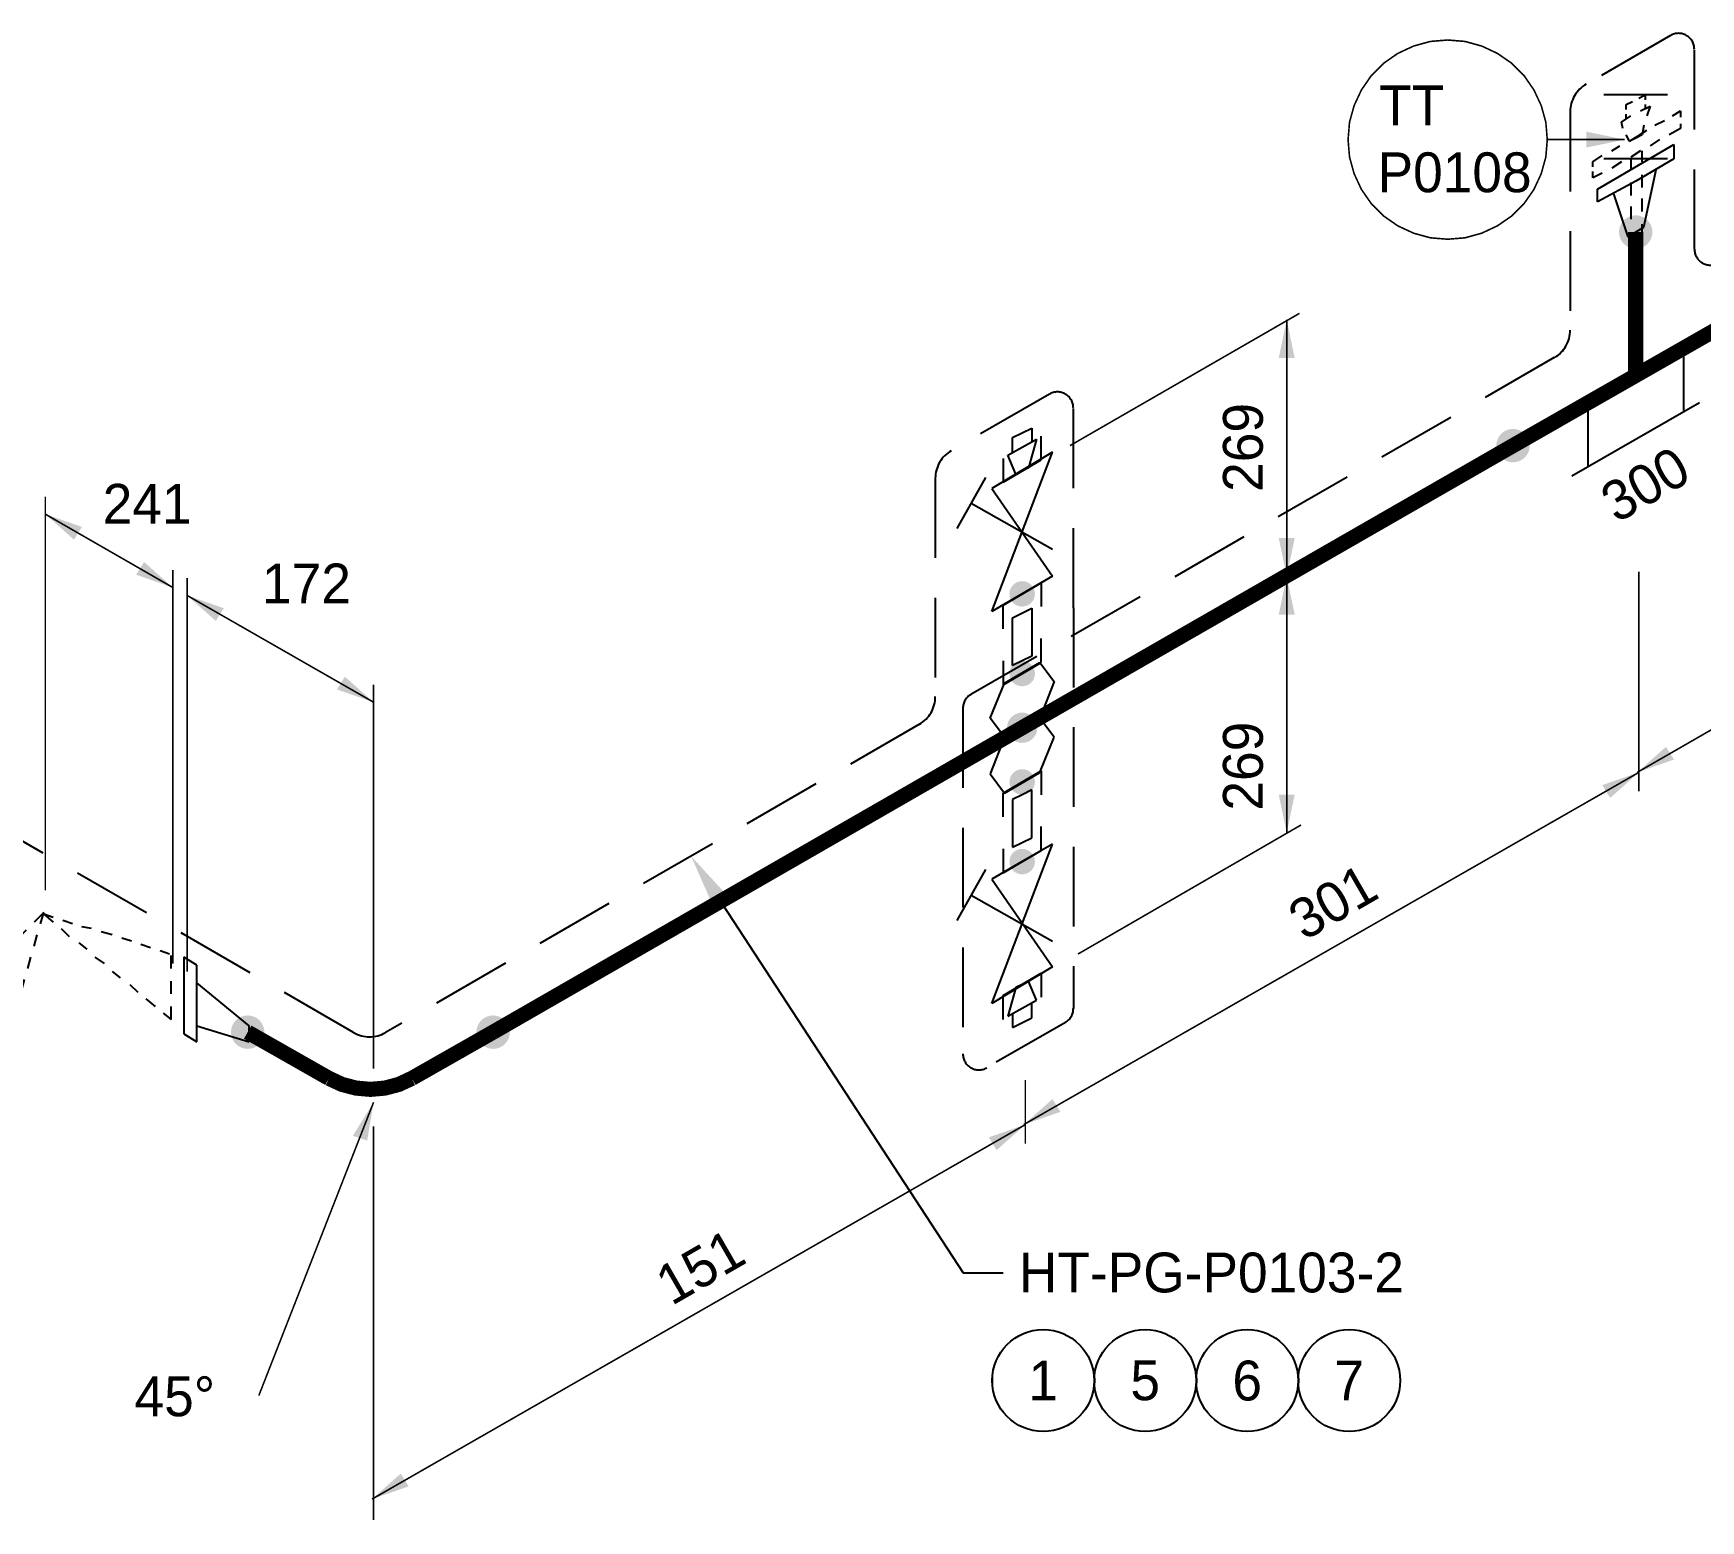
# Model space of a CAD drawing. Extents: x 0 to 847, y -42 to 494.
# Drawn here: x 232.7 to 337.3, y 158.4 to 251.8 of the extents above; entities that cross this region are included whole.
import ezdxf
from ezdxf import colors
from ezdxf.entities.mleader import LeaderData, LeaderLine
from ezdxf.enums import TextEntityAlignment as Align
from ezdxf.math import Vec2, Vec3

# ---------------------------------------------------------------- set-up
doc = ezdxf.new("R2010")
doc.units = 0
doc.header["$LTSCALE"] = 10
doc.header["$MEASUREMENT"] = 0
doc.linetypes.add('DASHED', pattern=[0.75, 0.5, -0.25])
for name, color, linetype in [('DIMENSION', 2, 'Continuous'), ('HEAT_TRACE', 3, 'DASHED'), ('PIPE', 7, 'Continuous'), ('TEXT-2', 2, 'Continuous'), ('TEXT2', 40, 'Continuous'), ('WELDS', 7, 'Continuous'), ('Wipeout', 7, 'Continuous')]:
    doc.layers.add(name, color=color, linetype=linetype)
doc.styles.add('framdcn', font='', dxfattribs={"height": 2.4})
doc.styles.add('Scovan Elec', font='')
doc.styles.get("Standard").update_dxf_attribs({"font": ''})
doc.styles.get('framdcn').set_extended_font_data('Franklin Gothic Medium Cond')
doc.styles.get('Scovan Elec').set_extended_font_data('Franklin Gothic Medium Cond')
doc.styles.get('Standard').set_extended_font_data('Franklin Gothic Medium Cond')

# ---------------------------------------------------------------- blocks, each defined once
blk = doc.blocks.new('block19')
at = {"layer": 'TEXT2'}
blk.add_hatch(color=256, dxfattribs=at).paths.add_polyline_path([(0, 0), (-0.4, -2.4), (-1.3, -2.1)])
at = {"layer": 'TEXT2', "linetype": 'ByBlock', "const_width": 0.1, "flags": 128}
blk.add_lwpolyline([(-7.2, -18.4), (0, 0)], dxfattribs=at)
blk = doc.blocks.new('block28')
at = {"layer": 'TEXT2', "style": 'framdcn'}
for s, p in [('TT', (0, 0)), ('P0108', (-0.1, -4.2))]:
    blk.add_text(s, height=2.5, dxfattribs=at).set_placement(p)
blk = doc.blocks.new('block66')
at = {"layer": 'PIPE', "flags": 128}
for points in [[(4.6, 8), (4, 7.4)], [(4.4, 7.3), (4.6, 8)], [(5.2, 7.7), (4.6, 7.9)], [(4.6, 7.9), (5.2, 7.4)], [(6.4, 7.3), (5.8, 7.5)], [(3.5, 6.9), (3, 6.4)], [(4, 5.9), (4.2, 6.6)], [(5.7, 7), (6.2, 6.5)], [(7.6, 7), (7, 7.1)], [(8.9, 6.6), (8.2, 6.8)], [(10.1, 6.2), (9.5, 6.4)], [(2.5, 5.9), (2, 5.3)], [(6.8, 6.1), (7.3, 5.7)], [(11.3, 5.8), (10.7, 6)], [(12.5, 5.4), (11.9, 5.6)], [(12.6, 4.5), (12.6, 5.3)], [(1.5, 4.8), (1, 4.3)], [(3.6, 4.5), (3.8, 5.2)], [(7.8, 5.2), (8.4, 4.8)], [(8.9, 4.3), (9.4, 3.9)], [(0.5, 3.8), (0, 3.2)], [(3.2, 3.1), (3.4, 3.8)], [(10, 3.5), (10.5, 3)], [(12.6, 2.9), (12.6, 3.7)], [(-0.5, 2.7), (-1, 2.2)], [(2.8, 1.7), (3, 2.4)], [(11, 2.6), (11.6, 2.1)], [(12.6, 1.3), (12.6, 2.1)], [(-1.5, 1.7), (-2, 1.2)], [(-2, 1.2), (-1.3, 0.8)], [(12.1, 1.7), (12.6, 1.3)], [(-0.6, 0.4), (0, 0)], [(0, 0), (0.7, -0.4)], [(2.4, 0.3), (2.6, 1)], [(1.4, -0.8), (2, -1.2)], [(2, -1.2), (2.2, -0.4)]]:
    blk.add_lwpolyline(points, dxfattribs=at)
at = {"flags": 1}
for tag in ['Pipe Ref', 'Description', 'Tag', 'UCI', 'Key']:
    blk.add_attdef(tag, (0, 0), '', height=1, dxfattribs=at)
blk = doc.blocks.new('block67')
at = {"layer": 'PIPE', "linetype": 'ByBlock', "flags": 128}
for points in [[(0, 2.4), (0, 0)], [(0.8, 1.9), (0, 2.4)], [(0.8, -2.9), (0.8, 1.9)], [(0, 0), (0, -2.4)], [(4.1, -1.9), (0.8, 0.8)], [(0.8, -1.9), (4.1, -2.9)], [(4.1, -2.9), (4.1, -1.9)], [(0, -2.4), (0.8, -2.9)]]:
    blk.add_lwpolyline(points, dxfattribs=at)
at = {"flags": 1}
for tag in ['Pipe Ref', 'Description', 'Tag', 'UCI', 'Key']:
    blk.add_attdef(tag, (0, 0), '', height=1, dxfattribs=at)
blk = doc.blocks.new('block68')
at = {"layer": 'PIPE', "linetype": 'ByBlock', "const_width": 0.95, "flags": 128}
for points in [[(-2.6, -4.51), (-7.7, -1.61)], [(7.7, -1.61), (2.6, -4.51)], [(2.6, -4.51), (1.78, -4.89), (0.91, -5.12), (0, -5.2), (-0.9, -5.12), (-1.78, -4.89), (-2.6, -4.51)]]:
    blk.add_lwpolyline(points, dxfattribs=at)
at = {"flags": 1}
for tag in ['Pipe Ref', 'Description', 'Tag', 'UCI', 'Key']:
    blk.add_attdef(tag, (0, 0), '', height=1, dxfattribs=at)
blk = doc.blocks.new('block69')
at = {"layer": 'PIPE', "linetype": 'ByBlock', "const_width": 0.95, "flags": 128}
blk.add_lwpolyline([(33.2, 19.1), (0, 0)], dxfattribs=at)
at = {"flags": 1}
for tag in ['Pipe Ref', 'Description', 'Tag', 'UCI', 'Key']:
    blk.add_attdef(tag, (0, 0), '', height=1, dxfattribs=at)
blk = doc.blocks.new('block70')
at = {"layer": 'PIPE', "linetype": 'ByBlock', "flags": 128}
for points in [[(1.2, 4.1), (1.2, 5.6)], [(-1.2, 4.2), (-1.2, 2.7)], [(-1.2, 2.7), (1.2, 4.1)], [(-1.1, 2.8), (1.1, 4.1)], [(1.1, 4.1), (2, 2.9)], [(-2, 0.6), (-1.1, 2.8)], [(2, 2.9), (1.1, 0.6)], [(-1.1, -0.6), (-2, 0.6)], [(0, 0), (-1.1, -0.6)], [(1.1, 0.6), (0, 0)]]:
    blk.add_lwpolyline(points, dxfattribs=at)
at = {"flags": 1}
for tag in ['Pipe Ref', 'Description', 'Tag', 'UCI', 'Key']:
    blk.add_attdef(tag, (0, 0), '', height=1, dxfattribs=at)
blk = doc.blocks.new('block71')
at = {"layer": 'PIPE', "linetype": 'ByBlock', "flags": 128}
for points in [[(-0.6, 2.7), (0.6, 3.3)], [(0.6, 3.3), (0.6, 0.3)], [(-0.6, -0.3), (-0.6, 2.7)], [(0, 0), (-0.6, -0.3)], [(0.6, 0.3), (0, 0)]]:
    blk.add_lwpolyline(points, dxfattribs=at)
at = {"flags": 1}
for tag in ['Pipe Ref', 'Description', 'Tag', 'UCI', 'Key']:
    blk.add_attdef(tag, (0, 0), '', height=1, dxfattribs=at)
blk = doc.blocks.new('block72')
at = {"layer": 'PIPE', "linetype": 'ByBlock', "flags": 128}
for points in [[(0, 9.2), (0, 10.7)], [(0.7, 9.7), (-3.1, 7.4)], [(-3.1, -0.3), (0.7, 9.7)], [(-2.4, 9.3), (-2.4, 7.8)], [(-2.4, 7.8), (0, 9.2)], [(-3.5, 8.1), (-5.3, 4.9)], [(-3.1, 7.4), (0.7, 1.9)], [(-4.4, 6.5), (0.7, 3.6)], [(-2.4, 0.1), (0, 1.5)], [(0.7, 1.9), (-1.2, 0.8)], [(0, 1.5), (0, 0)], [(-1.2, 0.8), (-3.1, -0.3)], [(-2.4, -1.4), (-2.4, 0.1)]]:
    blk.add_lwpolyline(points, dxfattribs=at)
at = {"flags": 1}
for tag in ['Pipe Ref', 'Description', 'Tag', 'UCI', 'Key']:
    blk.add_attdef(tag, (0, 0), '', height=1, dxfattribs=at)
blk = doc.blocks.new('block73')
at = {"layer": 'PIPE', "linetype": 'ByBlock', "flags": 128}
for points in [[(-0.6, 2.1), (0.6, 2.7)], [(-0.6, 1.2), (-0.6, 2.1)], [(0.6, 2.7), (0.6, 1.8)], [(-0.9, 1), (0.9, 2)], [(0.9, 2), (0.4, 0.2)], [(-0.4, -0.2), (-0.9, 1)], [(0, 0), (-0.4, -0.2)], [(0.4, 0.2), (0, 0)]]:
    blk.add_lwpolyline(points, dxfattribs=at)
at = {"flags": 1}
for tag in ['Pipe Ref', 'Description', 'Tag', 'UCI', 'Key']:
    blk.add_attdef(tag, (0, 0), '', height=1, dxfattribs=at)
blk = doc.blocks.new('block74')
at = {"layer": 'PIPE', "linetype": 'ByBlock', "flags": 128}
for points in [[(0, 0), (-1.1, -0.6)], [(1.1, 0.6), (0, 0)], [(2, -0.6), (1.1, 0.6)], [(-1.1, -0.6), (-2, -2.9)], [(1.1, -2.8), (2, -0.6)], [(-2, -2.9), (-1.1, -4.1)], [(-1.2, -4.1), (1.2, -2.7)], [(-1.1, -4.1), (1.1, -2.8)], [(1.2, -2.7), (1.2, -4.2)], [(-1.2, -5.6), (-1.2, -4.1)]]:
    blk.add_lwpolyline(points, dxfattribs=at)
at = {"flags": 1}
for tag in ['Pipe Ref', 'Description', 'Tag', 'UCI', 'Key']:
    blk.add_attdef(tag, (0, 0), '', height=1, dxfattribs=at)
blk = doc.blocks.new('block75')
at = {"layer": 'PIPE', "linetype": 'ByBlock', "flags": 128}
for points in [[(0, 0), (-0.6, -0.3)], [(0.6, 0.3), (0, 0)], [(0.6, -2.7), (0.6, 0.3)], [(-0.6, -0.3), (-0.6, -3.3)], [(-0.6, -3.3), (0.6, -2.7)]]:
    blk.add_lwpolyline(points, dxfattribs=at)
at = {"flags": 1}
for tag in ['Pipe Ref', 'Description', 'Tag', 'UCI', 'Key']:
    blk.add_attdef(tag, (0, 0), '', height=1, dxfattribs=at)
blk = doc.blocks.new('block76')
at = {"layer": 'PIPE', "linetype": 'ByBlock', "flags": 128}
for points in [[(0, -1.5), (0, 0)], [(-3.1, -11.1), (0.7, -1.1)], [(-2.4, -1.4), (-2.4, -2.9)], [(-2.4, -2.9), (0, -1.5)], [(0.7, -1.1), (-1.2, -2.2)], [(-3.5, -2.7), (-5.3, -5.9)], [(-1.2, -2.2), (-3.1, -3.3)], [(-3.1, -3.3), (0.7, -8.8)], [(-4.4, -4.3), (0.7, -7.2)], [(0.7, -8.8), (-3.1, -11.1)], [(-2.4, -10.6), (0, -9.2)], [(0, -9.2), (0, -10.7)], [(-2.4, -12.1), (-2.4, -10.6)]]:
    blk.add_lwpolyline(points, dxfattribs=at)
at = {"flags": 1}
for tag in ['Pipe Ref', 'Description', 'Tag', 'UCI', 'Key']:
    blk.add_attdef(tag, (0, 0), '', height=1, dxfattribs=at)
blk = doc.blocks.new('block77')
at = {"layer": 'PIPE', "linetype": 'ByBlock', "flags": 128}
for points in [[(0, 0), (-0.4, -0.2)], [(0.4, 0.2), (0, 0)], [(0.9, -1), (0.4, 0.2)], [(-0.4, -0.2), (-0.9, -2)], [(-0.9, -2), (0.9, -1)], [(-0.6, -1.8), (-0.6, -2.7)], [(0.6, -2.1), (0.6, -1.2)], [(-0.6, -2.7), (0.6, -2.1)]]:
    blk.add_lwpolyline(points, dxfattribs=at)
at = {"flags": 1}
for tag in ['Pipe Ref', 'Description', 'Tag', 'UCI', 'Key']:
    blk.add_attdef(tag, (0, 0), '', height=1, dxfattribs=at)
blk = doc.blocks.new('block78')
at = {"layer": 'PIPE', "linetype": 'ByBlock', "const_width": 0.95, "flags": 128}
blk.add_lwpolyline([(30.8, 17.7), (0, 0)], dxfattribs=at)
at = {"flags": 1}
for tag in ['Pipe Ref', 'Description', 'Tag', 'UCI', 'Key']:
    blk.add_attdef(tag, (0, 0), '', height=1, dxfattribs=at)
blk = doc.blocks.new('block79')
at = {"layer": 'PIPE', "linetype": 'ByBlock', "const_width": 0.95, "flags": 128}
for points in [[(7.7, 13.4), (7.7, 4.4)], [(15.4, 8.8), (7.7, 4.4)], [(7.7, 4.4), (0, 0)]]:
    blk.add_lwpolyline(points, dxfattribs=at)
at = {"flags": 1}
for tag in ['Pipe Ref', 'Description', 'Tag', 'UCI', 'Key']:
    blk.add_attdef(tag, (0, 0), '', height=1, dxfattribs=at)
blk = doc.blocks.new('block80')
at = {"layer": 'PIPE', "linetype": 'ByBlock', "flags": 128}
for points in [[(-1, 3.5), (-1, -0.5)], [(-8, -4.6), (0, 0)], [(-7, 0), (-7, -4)]]:
    blk.add_lwpolyline(points, dxfattribs=at)
at = {"flags": 1}
for tag in ['Pipe Ref', 'Description', 'Tag', 'UCI', 'Key']:
    blk.add_attdef(tag, (0, 0), '', height=1, dxfattribs=at)
blk = doc.blocks.new('block81')
at = {"layer": 'PIPE', "linetype": 'ByBlock', "flags": 128}
for points in [[(-2.4, -0.5), (2.4, 2.3)], [(2.4, 2.3), (2.4, 1.4)], [(2.4, 1.4), (0, 0)], [(0, 0), (-2.4, -1.3)], [(0.5, -2.9), (1.3, 0.8)], [(-2.4, -1.3), (-2.4, -0.5)], [(-1.4, -0.8), (-0.5, -3.5)], [(-0.5, -3.5), (0.5, -2.9)]]:
    blk.add_lwpolyline(points, dxfattribs=at)
at = {"flags": 1}
for tag in ['Pipe Ref', 'Description', 'Tag', 'UCI', 'Key']:
    blk.add_attdef(tag, (0, 0), '', height=1, dxfattribs=at)
blk = doc.blocks.new('block82')
at = {"layer": 'PIPE', "flags": 128}
for points in [[(2.2, 1.3), (2.7, 1.6)], [(2.7, 1.6), (2.7, 1.2)], [(-0.5, -0.3), (0, 0)], [(0, 0), (0.6, 0.4)], [(1.1, 0.7), (1.7, 1)], [(2.7, 0.5), (2, 0.1)], [(2.7, 0.8), (2.7, 0.5)], [(-1.6, -0.9), (-1.1, -0.6)], [(0.2, -0.9), (-0.4, -1.3)], [(0.3, -1.6), (0.3, -0.9)], [(1.4, -0.2), (0.8, -0.6)], [(-2.8, -1.6), (-2.2, -1.2)], [(-2.8, -1.9), (-2.8, -1.6)], [(-1, -1.6), (-1.6, -2)], [(-0.4, -1.4), (-0.4, -2.1)], [(-2.8, -2.6), (-2.8, -2.2)], [(-2.2, -2.3), (-2.8, -2.6)], [(-0.4, -2.9), (-0.4, -3.7)], [(0.3, -3.2), (0.3, -2.4)], [(0.3, -4.7), (0.3, -3.9)], [(-0.4, -4.4), (-0.4, -5.2)], [(-0.4, -6), (-0.4, -6.7)], [(0.3, -6.2), (0.3, -5.5)], [(-0.4, -6.7), (0.2, -6.3)]]:
    blk.add_lwpolyline(points, dxfattribs=at)
at = {"flags": 1}
for tag in ['Pipe Ref', 'Description', 'Tag', 'UCI', 'Key']:
    blk.add_attdef(tag, (0, 0), '', height=1, dxfattribs=at)
blk = doc.blocks.new('block83')
at = {"layer": 'PIPE', "flags": 128}
for points in [[(-0.6, 2.1), (-0.2, 2.3)], [(-0.6, 1.8), (-0.6, 2.1)], [(0.2, 2.5), (0.6, 2.7)], [(0.6, 2.7), (0.6, 2.4)], [(0.6, 2.1), (0.6, 1.8)], [(-0.9, 1), (-0.3, 1.4)], [(-0.6, 1.2), (-0.6, 1.5)], [(0.3, 1.7), (0.9, 2)], [(0.9, 2), (0.7, 1.4)], [(-0.8, 0.6), (-0.9, 1)], [(-0.4, -0.2), (-0.6, 0.2)], [(0, 0), (-0.4, -0.2)], [(0.4, 0.2), (0, 0)], [(0.5, 0.8), (0.4, 0.2)]]:
    blk.add_lwpolyline(points, dxfattribs=at)
at = {"flags": 1}
for tag in ['Pipe Ref', 'Description', 'Tag', 'UCI', 'Key']:
    blk.add_attdef(tag, (0, 0), '', height=1, dxfattribs=at)
blk = doc.blocks.new('block84')
at = {"layer": 'PIPE', "flags": 128}
for points in [[(4, 0), (0, 0)], [(4, -4), (0, -4)]]:
    blk.add_lwpolyline(points, dxfattribs=at)
at = {"flags": 1}
for tag in ['Pipe Ref', 'Description', 'Tag', 'UCI', 'Key']:
    blk.add_attdef(tag, (0, 0), '', height=1, dxfattribs=at)
blk = doc.blocks.new('block118')
at = {"layer": 'WELDS'}
h = blk.add_hatch(color=256, dxfattribs=at)
edge = h.paths.add_edge_path(flags=0)
edge.add_arc((0, 0), 1.05, 0, 360)
at = {"flags": 1}
for tag in ['Pipe Ref', 'Description', 'Tag', 'UCI', 'Key']:
    blk.add_attdef(tag, (0, 0), '', height=1, dxfattribs=at)
blk = doc.blocks.new('block119')
at = {"layer": 'WELDS'}
h = blk.add_hatch(color=256, dxfattribs=at)
edge = h.paths.add_edge_path(flags=0)
edge.add_arc((0, 0), 1.05, 0, 360)
at = {"flags": 1}
for tag in ['Pipe Ref', 'Description', 'Tag', 'UCI', 'Key']:
    blk.add_attdef(tag, (0, 0), '', height=1, dxfattribs=at)
blk = doc.blocks.new('block120')
at = {"layer": 'WELDS'}
h = blk.add_hatch(color=256, dxfattribs=at)
edge = h.paths.add_edge_path(flags=0)
edge.add_arc((0, 0), 0.8, 0, 360)
at = {"flags": 1}
for tag in ['Pipe Ref', 'Description', 'Tag', 'UCI', 'Key']:
    blk.add_attdef(tag, (0, 0), '', height=1, dxfattribs=at)
blk = doc.blocks.new('block121')
at = {"layer": 'WELDS'}
h = blk.add_hatch(color=256, dxfattribs=at)
edge = h.paths.add_edge_path(flags=0)
edge.add_arc((0, 0), 0.8, 0, 360)
at = {"flags": 1}
for tag in ['Pipe Ref', 'Description', 'Tag', 'UCI', 'Key']:
    blk.add_attdef(tag, (0, 0), '', height=1, dxfattribs=at)
blk = doc.blocks.new('block122')
at = {"layer": 'WELDS'}
h = blk.add_hatch(color=256, dxfattribs=at)
edge = h.paths.add_edge_path(flags=0)
edge.add_arc((0, 0), 0.8, 0, 360)
at = {"flags": 1}
for tag in ['Pipe Ref', 'Description', 'Tag', 'UCI', 'Key']:
    blk.add_attdef(tag, (0, 0), '', height=1, dxfattribs=at)
blk = doc.blocks.new('block123')
at = {"layer": 'WELDS'}
h = blk.add_hatch(color=256, dxfattribs=at)
edge = h.paths.add_edge_path(flags=0)
edge.add_arc((0, 0), 0.95, 0, 360)
at = {"flags": 1}
for tag in ['Pipe Ref', 'Description', 'Tag', 'UCI', 'Key']:
    blk.add_attdef(tag, (0, 0), '', height=1, dxfattribs=at)
blk = doc.blocks.new('block124')
at = {"layer": 'WELDS'}
h = blk.add_hatch(color=256, dxfattribs=at)
edge = h.paths.add_edge_path(flags=0)
edge.add_arc((0, 0), 0.8, 0, 360)
at = {"flags": 1}
for tag in ['Pipe Ref', 'Description', 'Tag', 'UCI', 'Key']:
    blk.add_attdef(tag, (0, 0), '', height=1, dxfattribs=at)
blk = doc.blocks.new('block125')
at = {"layer": 'WELDS'}
h = blk.add_hatch(color=256, dxfattribs=at)
edge = h.paths.add_edge_path(flags=0)
edge.add_arc((0, 0), 0.8, 0, 360)
at = {"flags": 1}
for tag in ['Pipe Ref', 'Description', 'Tag', 'UCI', 'Key']:
    blk.add_attdef(tag, (0, 0), '', height=1, dxfattribs=at)
blk = doc.blocks.new('block126')
at = {"layer": 'WELDS'}
h = blk.add_hatch(color=256, dxfattribs=at)
edge = h.paths.add_edge_path(flags=0)
edge.add_arc((0, 0), 1.05, 0, 360)
at = {"flags": 1}
for tag in ['Pipe Ref', 'Description', 'Tag', 'UCI', 'Key']:
    blk.add_attdef(tag, (0, 0), '', height=1, dxfattribs=at)
blk = doc.blocks.new('block127')
at = {"layer": 'WELDS'}
h = blk.add_hatch(color=256, dxfattribs=at)
edge = h.paths.add_edge_path(flags=0)
edge.add_arc((0, 0), 1.05, 0, 360)
at = {"flags": 1}
for tag in ['Pipe Ref', 'Description', 'Tag', 'UCI', 'Key']:
    blk.add_attdef(tag, (0, 0), '', height=1, dxfattribs=at)
blk = doc.blocks.new('*U157')
blk.add_wipeout([(0, 3.2), (-0.4, 3.17), (-0.8, 3.1), (-1.18, 2.98), (-1.54, 2.8), (-1.88, 2.59), (-2.19, 2.33), (-2.47, 2.04), (-2.7, 1.71), (-2.9, 1.36), (-3.04, 0.99), (-3.14, 0.6), (-3.19, 0.2), (-3.19, -0.2), (-3.14, -0.6), (-3.04, -0.99), (-2.9, -1.36), (-2.7, -1.71), (-2.47, -2.04), (-2.19, -2.33), (-1.88, -2.59), (-1.54, -2.8), (-1.18, -2.98), (-0.8, -3.1), (-0.4, -3.17), (0, -3.2), (0.4, -3.17), (0.8, -3.1), (1.18, -2.98), (1.54, -2.8), (1.88, -2.59), (2.19, -2.33), (2.47, -2.04), (2.7, -1.71), (2.9, -1.36), (3.04, -0.99), (3.14, -0.6), (3.19, -0.2), (3.19, 0.2), (3.14, 0.6), (3.04, 0.99), (2.9, 1.36), (2.7, 1.71), (2.47, 2.04), (2.19, 2.33), (1.88, 2.59), (1.54, 2.8), (1.18, 2.98), (0.8, 3.1), (0.4, 3.17)]).dxf.layer = 'Wipeout'
blk.add_circle((0, 0), 3.2)
at = {"color": 2}
blk.add_attdef('TAG1', text='', height=2.5, dxfattribs=at).set_placement((0, 0), align=Align.MIDDLE)
blk.add_attdef('TAG2', text='', height=2.5, dxfattribs=at).set_placement((3, -3), align=Align.MIDDLE_LEFT)
blk = doc.blocks.new('*U158')
blk.add_wipeout([(0, 3.2), (-0.4, 3.17), (-0.8, 3.1), (-1.18, 2.98), (-1.54, 2.8), (-1.88, 2.59), (-2.19, 2.33), (-2.47, 2.04), (-2.7, 1.71), (-2.9, 1.36), (-3.04, 0.99), (-3.14, 0.6), (-3.19, 0.2), (-3.19, -0.2), (-3.14, -0.6), (-3.04, -0.99), (-2.9, -1.36), (-2.7, -1.71), (-2.47, -2.04), (-2.19, -2.33), (-1.88, -2.59), (-1.54, -2.8), (-1.18, -2.98), (-0.8, -3.1), (-0.4, -3.17), (0, -3.2), (0.4, -3.17), (0.8, -3.1), (1.18, -2.98), (1.54, -2.8), (1.88, -2.59), (2.19, -2.33), (2.47, -2.04), (2.7, -1.71), (2.9, -1.36), (3.04, -0.99), (3.14, -0.6), (3.19, -0.2), (3.19, 0.2), (3.14, 0.6), (3.04, 0.99), (2.9, 1.36), (2.7, 1.71), (2.47, 2.04), (2.19, 2.33), (1.88, 2.59), (1.54, 2.8), (1.18, 2.98), (0.8, 3.1), (0.4, 3.17)]).dxf.layer = 'Wipeout'
blk.add_circle((0, 0), 3.2)
at = {"color": 2}
blk.add_attdef('TAG1', text='', height=2.5, dxfattribs=at).set_placement((0, 0), align=Align.MIDDLE)
blk.add_attdef('TAG2', text='', height=2.5, dxfattribs=at).set_placement((3, -3), align=Align.MIDDLE_LEFT)
blk = doc.blocks.new('*U159')
blk.add_wipeout([(0, 3.2), (-0.4, 3.17), (-0.8, 3.1), (-1.18, 2.98), (-1.54, 2.8), (-1.88, 2.59), (-2.19, 2.33), (-2.47, 2.04), (-2.7, 1.71), (-2.9, 1.36), (-3.04, 0.99), (-3.14, 0.6), (-3.19, 0.2), (-3.19, -0.2), (-3.14, -0.6), (-3.04, -0.99), (-2.9, -1.36), (-2.7, -1.71), (-2.47, -2.04), (-2.19, -2.33), (-1.88, -2.59), (-1.54, -2.8), (-1.18, -2.98), (-0.8, -3.1), (-0.4, -3.17), (0, -3.2), (0.4, -3.17), (0.8, -3.1), (1.18, -2.98), (1.54, -2.8), (1.88, -2.59), (2.19, -2.33), (2.47, -2.04), (2.7, -1.71), (2.9, -1.36), (3.04, -0.99), (3.14, -0.6), (3.19, -0.2), (3.19, 0.2), (3.14, 0.6), (3.04, 0.99), (2.9, 1.36), (2.7, 1.71), (2.47, 2.04), (2.19, 2.33), (1.88, 2.59), (1.54, 2.8), (1.18, 2.98), (0.8, 3.1), (0.4, 3.17)]).dxf.layer = 'Wipeout'
blk.add_circle((0, 0), 3.2)
at = {"color": 2}
blk.add_attdef('TAG1', text='', height=2.5, dxfattribs=at).set_placement((0, 0), align=Align.MIDDLE)
blk.add_attdef('TAG2', text='', height=2.5, dxfattribs=at).set_placement((3, -3), align=Align.MIDDLE_LEFT)
blk = doc.blocks.new('*U160')
blk.add_wipeout([(0, 3.2), (-0.4, 3.17), (-0.8, 3.1), (-1.18, 2.98), (-1.54, 2.8), (-1.88, 2.59), (-2.19, 2.33), (-2.47, 2.04), (-2.7, 1.71), (-2.9, 1.36), (-3.04, 0.99), (-3.14, 0.6), (-3.19, 0.2), (-3.19, -0.2), (-3.14, -0.6), (-3.04, -0.99), (-2.9, -1.36), (-2.7, -1.71), (-2.47, -2.04), (-2.19, -2.33), (-1.88, -2.59), (-1.54, -2.8), (-1.18, -2.98), (-0.8, -3.1), (-0.4, -3.17), (0, -3.2), (0.4, -3.17), (0.8, -3.1), (1.18, -2.98), (1.54, -2.8), (1.88, -2.59), (2.19, -2.33), (2.47, -2.04), (2.7, -1.71), (2.9, -1.36), (3.04, -0.99), (3.14, -0.6), (3.19, -0.2), (3.19, 0.2), (3.14, 0.6), (3.04, 0.99), (2.9, 1.36), (2.7, 1.71), (2.47, 2.04), (2.19, 2.33), (1.88, 2.59), (1.54, 2.8), (1.18, 2.98), (0.8, 3.1), (0.4, 3.17)]).dxf.layer = 'Wipeout'
blk.add_circle((0, 0), 3.2)
at = {"color": 2}
blk.add_attdef('TAG1', text='', height=2.5, dxfattribs=at).set_placement((0, 0), align=Align.MIDDLE)
blk.add_attdef('TAG2', text='', height=2.5, dxfattribs=at).set_placement((3, -3), align=Align.MIDDLE_LEFT)

msp = doc.modelspace()

# ---------------------------------------------------------------- hatches: boundary and pattern name
at = {"layer": 'DIMENSION'}
for points in [[(311.3, 233.8), (311.8, 231.4), (310.8, 231.4)], [(233.4, 221.6), (235.7, 220.8), (235.2, 220)], [(311.3, 217.7), (310.8, 220.1), (311.8, 220.1)], [(241.4, 217), (239.1, 217.8), (239.6, 218.6)], [(311.3, 217.7), (311.8, 215.3), (310.8, 215.3)], [(242.3, 216.5), (244.6, 215.7), (244.1, 214.9)], [(254, 209.8), (251.7, 210.6), (252.2, 211.4)], [(333.3, 205.4), (335.1, 207), (335.6, 206.2)], [(333.4, 205.4), (331.6, 203.8), (331.1, 204.6)], [(311.3, 201.6), (310.8, 204), (311.8, 204)], [(294.8, 183.3), (296.6, 184.9), (297.1, 184.1)], [(294.9, 183.3), (293.1, 181.7), (292.6, 182.5)], [(253.9, 159.8), (255.7, 161.4), (256.2, 160.6)]]:
    msp.add_hatch(color=256, dxfattribs=at).paths.add_polyline_path(points)
at = {"layer": 'TEXT2'}
msp.add_hatch(color=256, dxfattribs=at).paths.add_polyline_path([(332.5, 245.1), (330.1, 244.6), (330.1, 245.6)])

# ---------------------------------------------------------------- linework, layer by layer
at = {"layer": 'DIMENSION', "linetype": 'ByBlock', "const_width": 0.1, "flags": 128}
for points in [[(297.7, 225.9), (312.1, 234.2)], [(311.3, 233.8), (311.3, 217.7)], [(371.9, 227.6), (333.3, 205.4)], [(233.4, 198), (233.4, 222.7)], [(241.4, 217), (233.4, 221.6)], [(241.4, 193.4), (241.4, 218.1)], [(242.3, 192.9), (242.3, 217.6)], [(310.3, 217.1), (312.3, 218.2)], [(311.3, 217.7), (311.3, 201.6)], [(333.4, 218), (333.4, 204.2)], [(254, 209.8), (242.3, 216.5)], [(254, 186.8), (254, 210.9)], [(333.4, 205.4), (294.8, 183.3)], [(298.2, 194), (312.2, 202.1)], [(294.9, 186.1), (294.9, 182.1)], [(294.9, 183.3), (253.9, 159.8)], [(254, 183.2), (254, 158.5)]]:
    msp.add_lwpolyline(points, dxfattribs=at)
at = {"layer": 'HEAT_TRACE'}
for p, q in [((335.38, 251.63), (330.09, 248.58)), ((336.88, 238.23), (336.88, 250.77)), ((329.09, 246.85), (329.09, 233.15)), ((328.09, 231.42), (291.48, 210.29)), ((296.41, 229.13), (290.25, 225.58)), ((297.91, 215.73), (297.91, 228.27)), ((289.25, 223.85), (289.25, 210.15)), ((297.91, 215.73), (297.91, 190.58)), ((290.98, 209.42), (290.98, 187.73)), ((288.25, 208.42), (254.75, 189.08)), ((252.75, 189.08), (230.31, 202.03)), ((297.41, 189.71), (292.48, 186.87))]:
    msp.add_line(p, q, dxfattribs=at)
for centre, radius, start, end in [((335.88, 250.77), 1, 0, 120), ((331.09, 246.85), 2, 120, 180), ((337.88, 238.23), 1, 180, 300), ((327.09, 233.15), 2, 300, 0), ((296.91, 228.27), 1, 0, 120), ((291.25, 223.85), 2, 120, 180), ((287.25, 210.15), 2, 300, 0), ((291.98, 209.42), 1, 120, 180), ((296.91, 190.58), 1, 300, 0), ((253.75, 190.81), 2, 240, 300), ((291.98, 187.73), 1, 180, 300)]:
    msp.add_arc(centre, radius, start, end, dxfattribs=at)
at = {"layer": 'TEXT2', "linetype": 'ByBlock', "const_width": 0.1, "flags": 128}
msp.add_lwpolyline([(327.56, 244.01), (327.27, 242.96), (326.81, 241.97), (326.19, 241.08), (325.42, 240.31), (324.52, 239.69), (323.54, 239.23), (322.49, 238.94), (321.4, 238.85), (320.31, 238.94), (319.26, 239.23), (318.27, 239.69), (317.38, 240.31), (316.61, 241.08), (315.99, 241.97), (315.53, 242.96), (315.24, 244.01), (315.15, 245.1), (315.24, 246.19), (315.53, 247.24), (315.99, 248.22), (316.61, 249.12), (317.38, 249.89), (318.27, 250.51), (319.26, 250.97), (320.31, 251.26), (321.4, 251.35), (322.49, 251.26), (323.54, 250.97), (324.52, 250.51), (325.42, 249.89), (326.19, 249.12), (326.81, 248.22), (327.27, 247.24), (327.56, 246.19), (327.65, 245.1)], close=True, dxfattribs=at)
msp.add_lwpolyline([(332.5, 245.1), (327.7, 245.1)], dxfattribs=at)

# ---------------------------------------------------------------- block references
at = {"layer": 'PIPE'}
for name, p in [('block84', (331.2, 247.9)), ('block83', (333.2, 245.2)), ('block82', (333.3, 245.3)), ('block81', (333.2, 242.5)), ('block79', (325.5, 225.9)), ('block80', (337.2, 228.6)), ('block72', (295.9, 215.8)), ('block73', (294.7, 224.3)), ('block78', (294.7, 208.2)), ('block71', (294.7, 212.4)), ('block70', (294.7, 208.2)), ('block69', (261.5, 189.1)), ('block74', (294.7, 208.2)), ('block75', (294.7, 204)), ('block76', (295.9, 202)), ('block66', (228.7, 188.6)), ('block67', (242.1, 191.4)), ('block77', (294.7, 192.1)), ('block68', (253.8, 190.71))]:
    msp.add_blockref(name, p, dxfattribs=at)
at = {"layer": 'TEXT-2'}
msp.add_blockref('*U157', (315.22, 167.24), dxfattribs=at).add_auto_attribs({'TAG1': '7'})
at = {"layer": 'TEXT2'}
for name, p in [('block28', (317.1, 246)), ('block19', (254, 184.7))]:
    msp.add_blockref(name, p, dxfattribs=at)
at = {"layer": 'WELDS'}
for name, p in [('block127', (333.2, 239.3)), ('block126', (325.5, 225.9)), ('block122', (294.7, 216.6)), ('block121', (294.7, 211.6)), ('block123', (294.7, 208.2)), ('block120', (294.7, 208.2)), ('block124', (294.7, 204.8)), ('block125', (294.7, 199.8)), ('block118', (246.1, 189.1)), ('block119', (261.5, 189.1))]:
    msp.add_blockref(name, p, dxfattribs=at)

# ---------------------------------------------------------------- texts
at = {"layer": 'DIMENSION', "style": 'framdcn'}
for s, rotation, p in [('269', 90, (309.8, 223)), ('300', 30, (332, 221)), ('269', 90, (309.8, 203)), ('301', 30, (312.4, 194.8)), ('151', 30, (272.7, 171.9))]:
    msp.add_text(s, height=2.5, rotation=rotation, dxfattribs=at).set_placement(p)
for s, p in [('241', (237, 221)), ('172', (247, 216))]:
    msp.add_text(s, height=2.5, dxfattribs=at).set_placement(p)
at = {"layer": 'TEXT2', "style": 'framdcn'}
msp.add_text('45°', height=2.5, dxfattribs=at).set_placement((239, 165))

# ---------------------------------------------------------------- leaders
at = {"layer": 'TEXT-2'}
ml = msp.add_multileader_mtext('Standard', dxfattribs=at)
ml.set_content('HT-PG-P0103-2', color=256, style='Scovan Elec')
ml.set_leader_properties()
ml.build(insert=Vec2(0, 0))
ml.multileader.update_dxf_attribs({"dogleg_length": 2.5, "arrow_head_size": 3})
ctx = ml.context
ctx.base_point, ctx.char_height, ctx.arrow_head_size, ctx.landing_gap_size, ctx.plane_origin = Vec3(293.5, 174), 2.5, 3, 1, Vec3(299.82, 143.78)
notes = []
notes.append((ctx, [(0, (1, 1, 0), (291, 174), (1, 0), 2.5, [(0, [(273.92, 200.15)], 0, [])])]))
ctx.mtext.insert, ctx.mtext.flow_direction = Vec3(294.5, 175.27), 5
for ctx, leaders in notes:
    for number, flags, end, landing, length, lines in leaders:
        leader = LeaderData()
        leader.index, (leader.has_last_leader_line, leader.has_dogleg_vector, leader.attachment_direction) = number, flags
        leader.last_leader_point, leader.dogleg_vector, leader.dogleg_length = Vec3(end), Vec3(landing), length
        for number, points, colour, breaks in lines:
            line = LeaderLine()
            line.index, line.vertices, line.color, line.breaks = number, Vec3.list(points), colors.encode_raw_color(colour), breaks
            leader.lines.append(line)
        ctx.leaders.append(leader)

# ---------------------------------------------------------------- next in the draw order: block references
msp.add_blockref('*U158', (308.82, 167.24), dxfattribs=at).add_auto_attribs({'TAG1': '6'})

# ---------------------------------------------------------------- next in the draw order: block references
msp.add_blockref('*U159', (302.42, 167.24), dxfattribs=at).add_auto_attribs({'TAG1': '5'})

# ---------------------------------------------------------------- next in the draw order: block references
msp.add_blockref('*U160', (296.02, 167.24), dxfattribs=at).add_auto_attribs({'TAG1': '1'})

doc.saveas('drawing.dxf')
